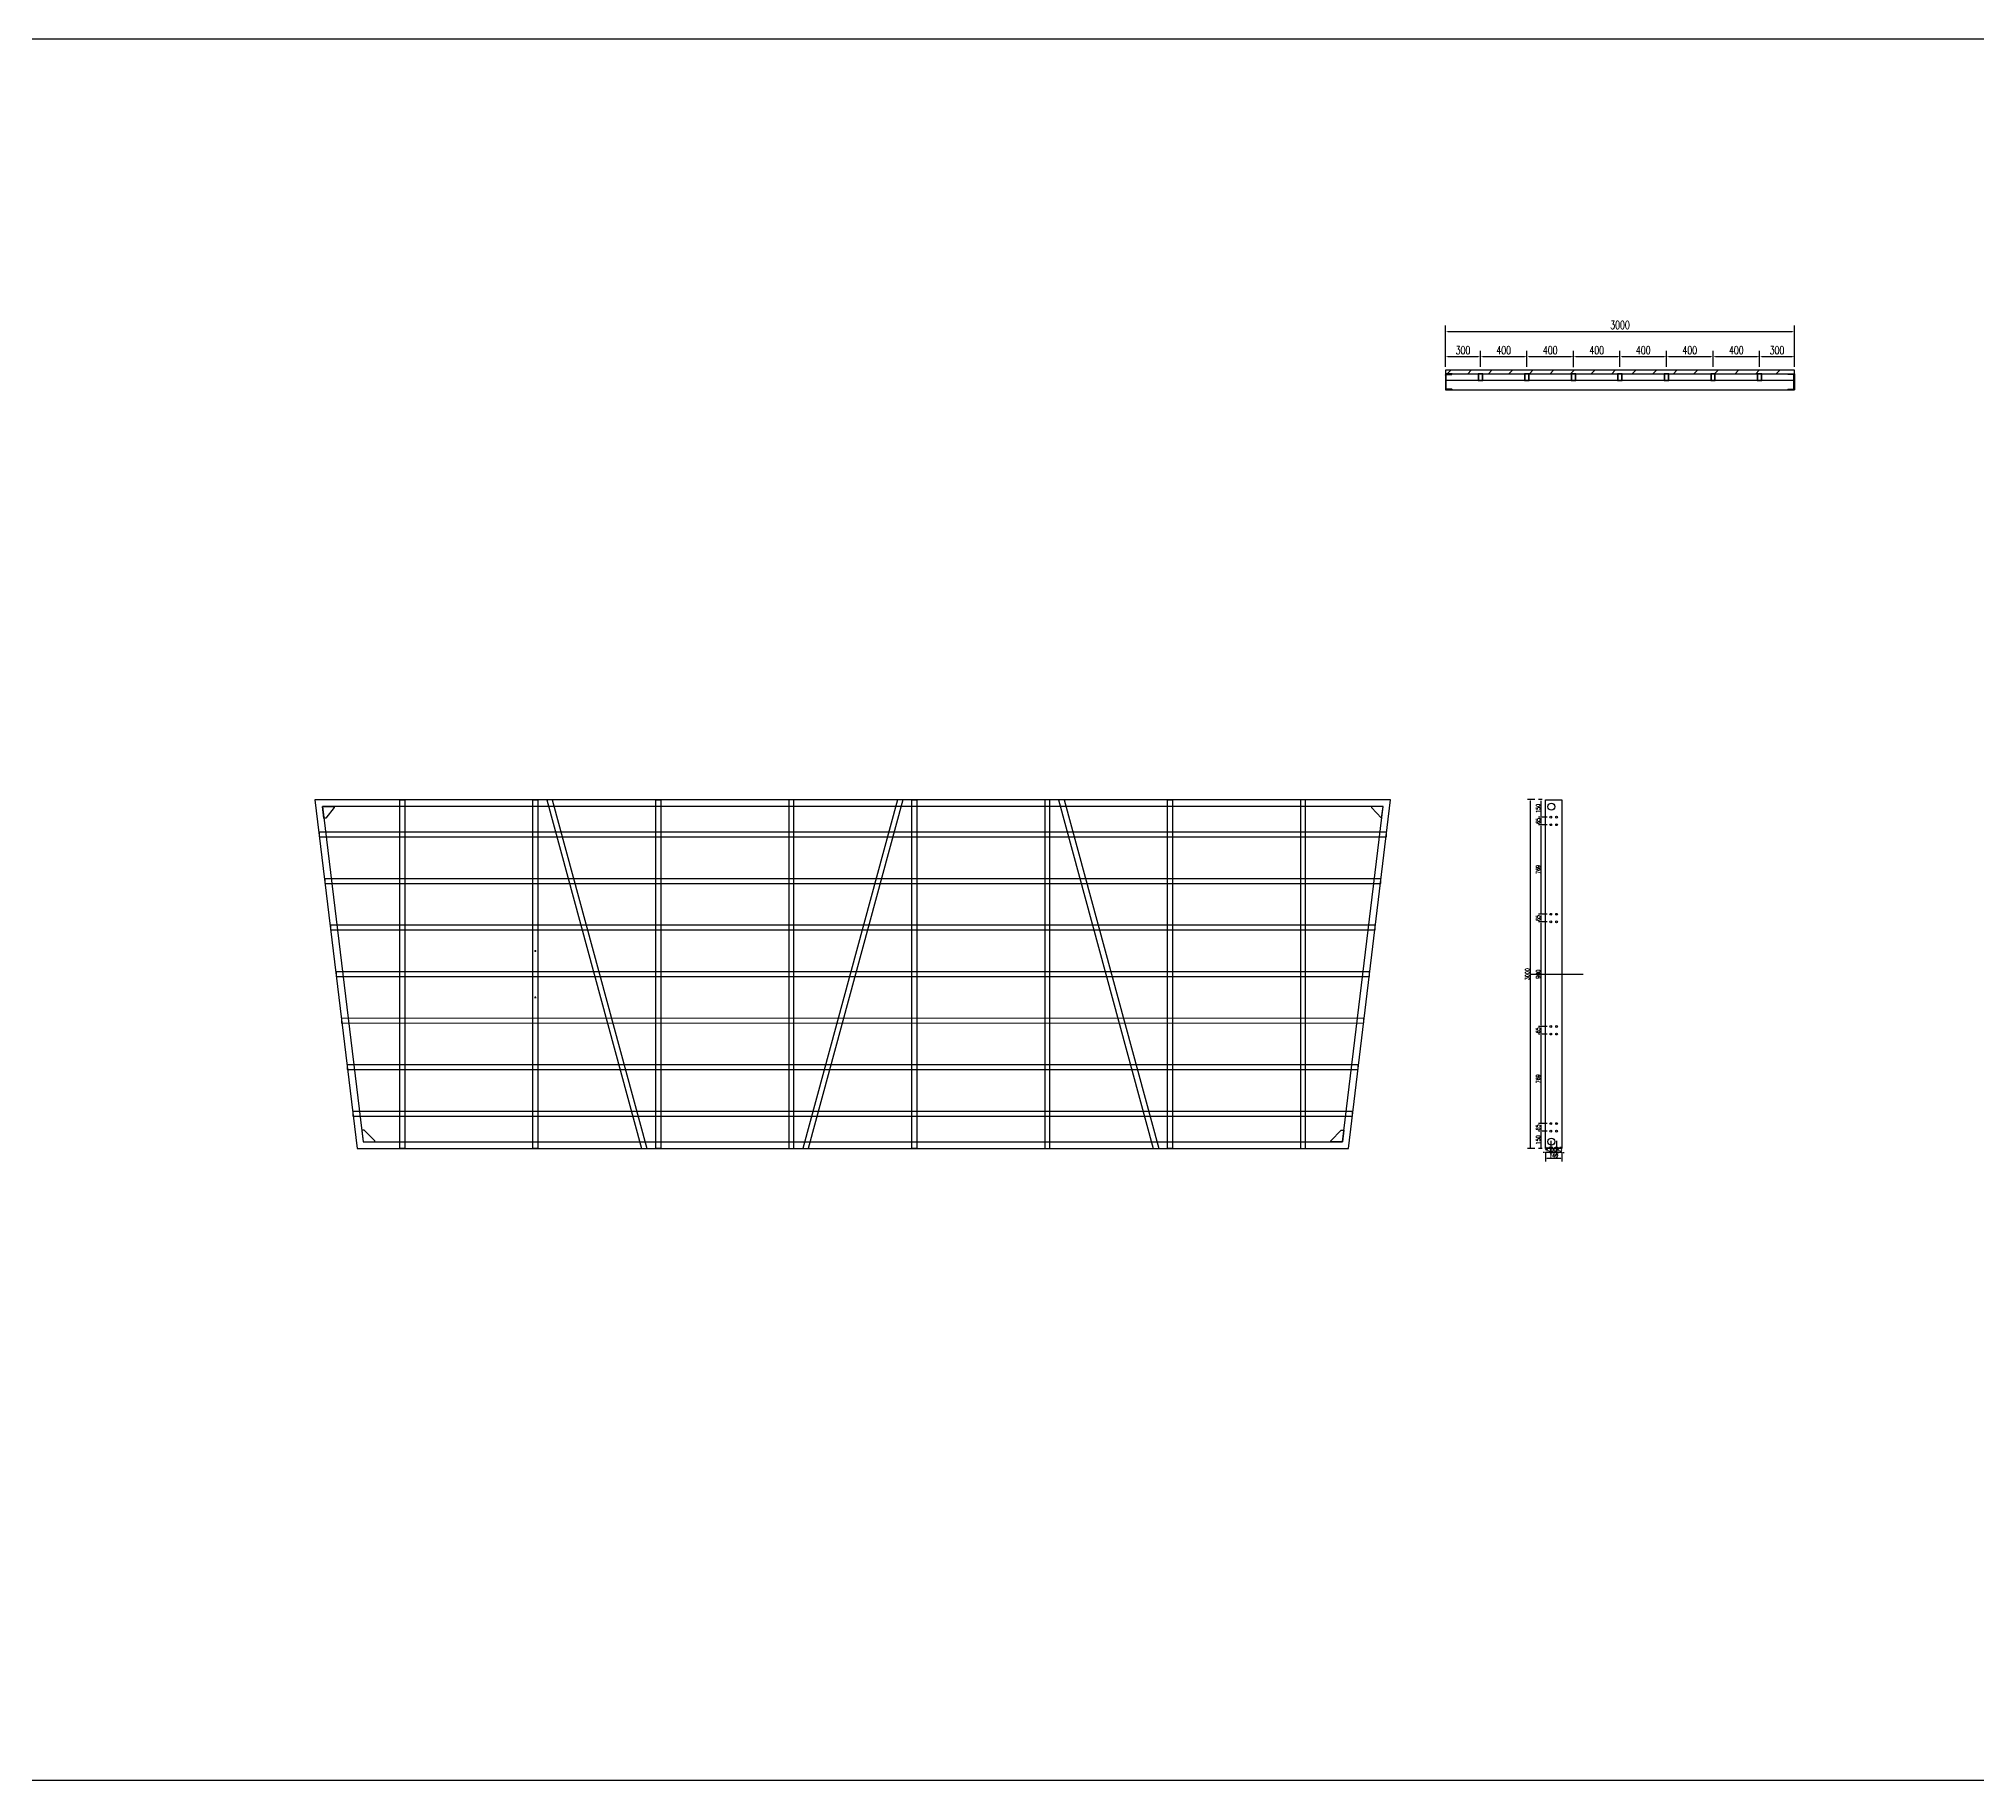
# Model space of a CAD drawing. Extents: x 10241 to 1500931, y -537358 to 142253.
# Drawn here: x 1063817 to 1080483, y 17593 to 32566 of the extents above; entities that cross this region are included whole.
import ezdxf

# ---------------------------------------------------------------- set-up
doc = ezdxf.new("R2010")
doc.units = 0
doc.header["$LTSCALE"] = 1000
doc.header["$MEASUREMENT"] = 0
for name, color, linetype in [('14#槽钢', 3, 'Continuous'), ('PUB_DIM', 3, 'Continuous'), ('W-STEEL_FRAME钢架', 3, 'Continuous'), ('W-STEEL_KEEL钢龙骨', 5, 'Continuous'), ('W-WOOD_FLOOR木地板', 30, 'Continuous'), ('钢架', 90, 'Continuous')]:
    doc.layers.add(name, color=color, linetype=linetype)
doc.styles.add('STANDARD_T3', font='simplex.shx', dxfattribs={"width": 0.7, "bigfont": 'gbcbig.shx'})
doc.dimstyles.new('W&&10', dxfattribs={"dimtxt": 35, "dimasz": 10, "dimexe": 25, "dimexo": 30, "dimgap": 10, "dimtad": 1, "dimdec": 0, "dimzin": 0, "dimdsep": 46, "dimtxsty": 'STANDARD_T3', "dimcen": 0.09, "dimclrd": 1, "dimclre": 1, "dimclrt": 7, "dimazin": 2, "dimtfac": 1, "dimtdec": 0, "dimtix": 1, "dimtmove": 2, "dimatfit": 3, "dimfxl": 100, "dimtolj": 1, "dimtzin": 0, "dimarcsym": 0})
doc.dimstyles.new('W&&20', dxfattribs={"dimtxt": 70, "dimasz": 20, "dimexe": 50, "dimexo": 60, "dimgap": 20, "dimtad": 1, "dimdec": 0, "dimzin": 0, "dimdsep": 46, "dimtxsty": 'STANDARD_T3', "dimcen": 0.09, "dimclrd": 1, "dimclre": 1, "dimclrt": 7, "dimazin": 2, "dimtfac": 1, "dimtdec": 0, "dimtix": 1, "dimtmove": 2, "dimatfit": 3, "dimfxl": 100, "dimtolj": 1, "dimtzin": 0, "dimarcsym": 0})

# ---------------------------------------------------------------- blocks, each defined once
blk = doc.blocks.new('*D153')
at = {"layer": 'Defpoints', "color": 0, "transparency": 16777216}
for p in [(1076735, 23174), (1076817, 23174), (1076772, 23024)]:
    blk.add_point(p, dxfattribs=at)
at = {"layer": 'W-STEEL_FRAME钢架', "color": 1, "lineweight": -2, "transparency": 16777216}
for p, q in [((1076787, 23174), (1076710, 23174)), ((1076742, 23024), (1076710, 23024)), ((1076735, 23034), (1076735, 23164))]:
    blk.add_line(p, q, dxfattribs=at)
at = {"layer": 'W-STEEL_FRAME钢架', "color": 1, "transparency": 16777216}
for points in [[(1076734, 23164), (1076737, 23164), (1076735, 23174)], [(1076734, 23034), (1076737, 23034), (1076735, 23024)]]:
    blk.add_solid(points, dxfattribs=at)
at = {"layer": 'W-STEEL_FRAME钢架', "color": 7, "transparency": 16777216, "insert": (1076708, 23099), "char_height": 35, "attachment_point": 5, "rotation": 90, "style": 'STANDARD_T3'}
blk.add_mtext('\\A1;150', dxfattribs=at)
blk = doc.blocks.new('*D154')
at = {"layer": 'Defpoints', "color": 0, "transparency": 16777216}
for p in [(1076735, 23239), (1076817, 23239), (1076817, 23174)]:
    blk.add_point(p, dxfattribs=at)
at = {"layer": 'W-STEEL_FRAME钢架', "color": 1, "lineweight": -2, "transparency": 16777216}
for p, q in [((1076787, 23239), (1076710, 23239)), ((1076787, 23174), (1076710, 23174)), ((1076735, 23184), (1076735, 23229))]:
    blk.add_line(p, q, dxfattribs=at)
at = {"layer": 'W-STEEL_FRAME钢架', "color": 1, "transparency": 16777216}
for points in [[(1076734, 23229), (1076737, 23229), (1076735, 23239)], [(1076734, 23184), (1076737, 23184), (1076735, 23174)]]:
    blk.add_solid(points, dxfattribs=at)
at = {"layer": 'W-STEEL_FRAME钢架', "color": 7, "transparency": 16777216, "insert": (1076708, 23206), "char_height": 35, "attachment_point": 5, "rotation": 90, "style": 'STANDARD_T3'}
blk.add_mtext('\\A1;65', dxfattribs=at)
blk = doc.blocks.new('*D155')
at = {"layer": 'Defpoints', "color": 0, "transparency": 16777216}
for p in [(1076735, 24008), (1076817, 24008), (1076817, 23239)]:
    blk.add_point(p, dxfattribs=at)
at = {"layer": 'W-STEEL_FRAME钢架', "color": 1, "lineweight": -2, "transparency": 16777216}
for p, q in [((1076787, 24008), (1076710, 24008)), ((1076735, 23249), (1076735, 23998)), ((1076787, 23239), (1076710, 23239))]:
    blk.add_line(p, q, dxfattribs=at)
at = {"layer": 'W-STEEL_FRAME钢架', "color": 1, "transparency": 16777216}
for points in [[(1076734, 23998), (1076737, 23998), (1076735, 24008)], [(1076734, 23249), (1076737, 23249), (1076735, 23239)]]:
    blk.add_solid(points, dxfattribs=at)
at = {"layer": 'W-STEEL_FRAME钢架', "color": 7, "transparency": 16777216, "insert": (1076708, 23624), "char_height": 35, "attachment_point": 5, "rotation": 90, "style": 'STANDARD_T3'}
blk.add_mtext('\\A1;769', dxfattribs=at)
blk = doc.blocks.new('*D156')
at = {"layer": 'Defpoints', "color": 0, "transparency": 16777216}
for p in [(1076735, 24074), (1076817, 24074), (1076817, 24008)]:
    blk.add_point(p, dxfattribs=at)
at = {"layer": 'W-STEEL_FRAME钢架', "color": 1, "lineweight": -2, "transparency": 16777216}
for p, q in [((1076787, 24074), (1076710, 24074)), ((1076787, 24008), (1076710, 24008)), ((1076735, 24018), (1076735, 24064))]:
    blk.add_line(p, q, dxfattribs=at)
at = {"layer": 'W-STEEL_FRAME钢架', "color": 1, "transparency": 16777216}
for points in [[(1076734, 24064), (1076737, 24064), (1076735, 24074)], [(1076734, 24018), (1076737, 24018), (1076735, 24008)]]:
    blk.add_solid(points, dxfattribs=at)
at = {"layer": 'W-STEEL_FRAME钢架', "color": 7, "transparency": 16777216, "insert": (1076708, 24041), "char_height": 35, "attachment_point": 5, "rotation": 90, "style": 'STANDARD_T3'}
blk.add_mtext('\\A1;65', dxfattribs=at)
blk = doc.blocks.new('*D157')
at = {"layer": 'Defpoints', "color": 0, "transparency": 16777216}
for p in [(1076735, 24974), (1076817, 24974), (1076817, 24074)]:
    blk.add_point(p, dxfattribs=at)
at = {"layer": 'W-STEEL_FRAME钢架', "color": 1, "lineweight": -2, "transparency": 16777216}
for p, q in [((1076787, 24974), (1076710, 24974)), ((1076735, 24084), (1076735, 24964)), ((1076787, 24074), (1076710, 24074))]:
    blk.add_line(p, q, dxfattribs=at)
at = {"layer": 'W-STEEL_FRAME钢架', "color": 1, "transparency": 16777216}
for points in [[(1076734, 24964), (1076737, 24964), (1076735, 24974)], [(1076734, 24084), (1076737, 24084), (1076735, 24074)]]:
    blk.add_solid(points, dxfattribs=at)
at = {"layer": 'W-STEEL_FRAME钢架', "color": 7, "transparency": 16777216, "insert": (1076708, 24524), "char_height": 35, "attachment_point": 5, "rotation": 90, "style": 'STANDARD_T3'}
blk.add_mtext('\\A1;900', dxfattribs=at)
blk = doc.blocks.new('*D158')
at = {"layer": 'Defpoints', "color": 0, "transparency": 16777216}
for p in [(1076735, 25874), (1076817, 25874), (1076817, 25808)]:
    blk.add_point(p, dxfattribs=at)
at = {"layer": 'W-STEEL_FRAME钢架', "color": 1, "lineweight": -2, "transparency": 16777216}
for p, q in [((1076787, 25874), (1076710, 25874)), ((1076735, 25818), (1076735, 25864)), ((1076787, 25808), (1076710, 25808))]:
    blk.add_line(p, q, dxfattribs=at)
at = {"layer": 'W-STEEL_FRAME钢架', "color": 1, "transparency": 16777216}
for points in [[(1076734, 25864), (1076737, 25864), (1076735, 25874)], [(1076734, 25818), (1076737, 25818), (1076735, 25808)]]:
    blk.add_solid(points, dxfattribs=at)
at = {"layer": 'W-STEEL_FRAME钢架', "color": 7, "transparency": 16777216, "insert": (1076708, 25841), "char_height": 35, "attachment_point": 5, "rotation": 90, "style": 'STANDARD_T3'}
blk.add_mtext('\\A1;65', dxfattribs=at)
blk = doc.blocks.new('*D159')
at = {"layer": 'Defpoints', "color": 0, "transparency": 16777216}
for p in [(1076735, 26024), (1076772, 26024), (1076817, 25874)]:
    blk.add_point(p, dxfattribs=at)
at = {"layer": 'W-STEEL_FRAME钢架', "color": 1, "lineweight": -2, "transparency": 16777216}
for p, q in [((1076742, 26024), (1076710, 26024)), ((1076735, 25884), (1076735, 26014)), ((1076787, 25874), (1076710, 25874))]:
    blk.add_line(p, q, dxfattribs=at)
at = {"layer": 'W-STEEL_FRAME钢架', "color": 1, "transparency": 16777216}
for points in [[(1076734, 26014), (1076737, 26014), (1076735, 26024)], [(1076734, 25884), (1076737, 25884), (1076735, 25874)]]:
    blk.add_solid(points, dxfattribs=at)
at = {"layer": 'W-STEEL_FRAME钢架', "color": 7, "transparency": 16777216, "insert": (1076708, 25949), "char_height": 35, "attachment_point": 5, "rotation": 90, "style": 'STANDARD_T3'}
blk.add_mtext('\\A1;150', dxfattribs=at)
blk = doc.blocks.new('*D160')
at = {"layer": 'Defpoints', "color": 0, "transparency": 16777216}
for p in [(1076772, 23024), (1076912, 23024), (1076772, 22938)]:
    blk.add_point(p, dxfattribs=at)
at = {"layer": 'W-STEEL_FRAME钢架', "color": 1, "lineweight": -2, "transparency": 16777216}
for p, q in [((1076772, 22994), (1076772, 22913)), ((1076902, 22938), (1076782, 22938)), ((1076912, 22994), (1076912, 22913))]:
    blk.add_line(p, q, dxfattribs=at)
at = {"layer": 'W-STEEL_FRAME钢架', "color": 1, "transparency": 16777216}
for points in [[(1076782, 22940), (1076782, 22936), (1076772, 22938)], [(1076902, 22940), (1076902, 22936), (1076912, 22938)]]:
    blk.add_solid(points, dxfattribs=at)
at = {"layer": 'W-STEEL_FRAME钢架', "color": 7, "transparency": 16777216, "insert": (1076842, 22966), "char_height": 35, "attachment_point": 5, "style": 'STANDARD_T3'}
blk.add_mtext('\\A1;140', dxfattribs=at)
blk = doc.blocks.new('*D161')
at = {"layer": 'Defpoints', "color": 0, "transparency": 16777216}
for p in [(1076867, 23174), (1076912, 23024), (1076867, 22991)]:
    blk.add_point(p, dxfattribs=at)
at = {"layer": 'W-STEEL_FRAME钢架', "color": 1, "lineweight": -2, "transparency": 16777216}
for p, q in [((1076867, 23091), (1076867, 22966)), ((1076857, 22991), (1076847, 22991)), ((1076912, 22991), (1076867, 22991)), ((1076912, 22994), (1076912, 22966)), ((1076922, 22991), (1076932, 22991))]:
    blk.add_line(p, q, dxfattribs=at)
at = {"layer": 'W-STEEL_FRAME钢架', "color": 1, "transparency": 16777216}
for points in [[(1076857, 22993), (1076857, 22989), (1076867, 22991)], [(1076922, 22993), (1076922, 22989), (1076912, 22991)]]:
    blk.add_solid(points, dxfattribs=at)
at = {"layer": 'W-STEEL_FRAME钢架', "color": 7, "transparency": 16777216, "insert": (1076889, 23018), "char_height": 35, "attachment_point": 5, "style": 'STANDARD_T3'}
blk.add_mtext('\\A1;45', dxfattribs=at)
blk = doc.blocks.new('*D162')
at = {"layer": 'Defpoints', "color": 0, "transparency": 16777216}
for p in [(1076817, 23174), (1076867, 23174), (1076817, 22991)]:
    blk.add_point(p, dxfattribs=at)
at = {"layer": 'W-STEEL_FRAME钢架', "color": 1, "lineweight": -2, "transparency": 16777216}
for p, q in [((1076817, 23091), (1076817, 22966)), ((1076867, 23091), (1076867, 22966)), ((1076807, 22991), (1076797, 22991)), ((1076867, 22991), (1076817, 22991)), ((1076877, 22991), (1076887, 22991))]:
    blk.add_line(p, q, dxfattribs=at)
at = {"layer": 'W-STEEL_FRAME钢架', "color": 1, "transparency": 16777216}
for points in [[(1076807, 22993), (1076807, 22989), (1076817, 22991)], [(1076877, 22993), (1076877, 22989), (1076867, 22991)]]:
    blk.add_solid(points, dxfattribs=at)
at = {"layer": 'W-STEEL_FRAME钢架', "color": 7, "transparency": 16777216, "insert": (1076842, 23018), "char_height": 35, "attachment_point": 5, "style": 'STANDARD_T3'}
blk.add_mtext('\\A1;50', dxfattribs=at)
blk = doc.blocks.new('*D151')
at = {"layer": 'Defpoints', "color": 0, "transparency": 16777216}
for p in [(1076817, 23174), (1076772, 23024), (1076772, 22991)]:
    blk.add_point(p, dxfattribs=at)
at = {"layer": 'W-STEEL_FRAME钢架', "color": 1, "lineweight": -2, "transparency": 16777216}
for p, q in [((1076817, 23091), (1076817, 22966)), ((1076762, 22991), (1076752, 22991)), ((1076772, 22994), (1076772, 22966)), ((1076817, 22991), (1076772, 22991)), ((1076827, 22991), (1076837, 22991))]:
    blk.add_line(p, q, dxfattribs=at)
at = {"layer": 'W-STEEL_FRAME钢架', "color": 1, "transparency": 16777216}
for points in [[(1076762, 22993), (1076762, 22989), (1076772, 22991)], [(1076827, 22993), (1076827, 22989), (1076817, 22991)]]:
    blk.add_solid(points, dxfattribs=at)
at = {"layer": 'W-STEEL_FRAME钢架', "color": 7, "transparency": 16777216, "insert": (1076794, 23018), "char_height": 35, "attachment_point": 5, "style": 'STANDARD_T3'}
blk.add_mtext('\\A1;45', dxfattribs=at)
blk = doc.blocks.new('*D152')
at = {"layer": 'Defpoints', "color": 0, "transparency": 16777216}
for p in [(1076643, 26024), (1076710, 26024), (1076710, 23024)]:
    blk.add_point(p, dxfattribs=at)
at = {"layer": 'W-STEEL_FRAME钢架', "color": 1, "lineweight": -2, "transparency": 16777216}
for p, q in [((1076680, 26024), (1076618, 26024)), ((1076643, 23034), (1076643, 26014)), ((1076680, 23024), (1076618, 23024))]:
    blk.add_line(p, q, dxfattribs=at)
at = {"layer": 'W-STEEL_FRAME钢架', "color": 1, "transparency": 16777216}
for points in [[(1076641, 26014), (1076644, 26014), (1076643, 26024)], [(1076641, 23034), (1076644, 23034), (1076643, 23024)]]:
    blk.add_solid(points, dxfattribs=at)
at = {"layer": 'W-STEEL_FRAME钢架', "color": 7, "transparency": 16777216, "insert": (1076615, 24524), "char_height": 35, "attachment_point": 5, "rotation": 90, "style": 'STANDARD_T3'}
blk.add_mtext('\\A1;3000', dxfattribs=at)
blk = doc.blocks.new('*D163')
at = {"layer": 'Defpoints', "color": 0, "transparency": 16777216}
for p in [(1076735, 25039), (1076817, 25039), (1076817, 24974)]:
    blk.add_point(p, dxfattribs=at)
at = {"layer": 'W-STEEL_FRAME钢架', "color": 1, "lineweight": -2, "transparency": 16777216}
for p, q in [((1076787, 25039), (1076710, 25039)), ((1076735, 24984), (1076735, 25029)), ((1076787, 24974), (1076710, 24974))]:
    blk.add_line(p, q, dxfattribs=at)
at = {"layer": 'W-STEEL_FRAME钢架', "color": 1, "transparency": 16777216}
for points in [[(1076734, 25029), (1076737, 25029), (1076735, 25039)], [(1076734, 24984), (1076737, 24984), (1076735, 24974)]]:
    blk.add_solid(points, dxfattribs=at)
at = {"layer": 'W-STEEL_FRAME钢架', "color": 7, "transparency": 16777216, "insert": (1076708, 25006), "char_height": 35, "attachment_point": 5, "rotation": 90, "style": 'STANDARD_T3'}
blk.add_mtext('\\A1;65', dxfattribs=at)
blk = doc.blocks.new('*D164')
at = {"layer": 'Defpoints', "color": 0, "transparency": 16777216}
for p in [(1076735, 25808), (1076772, 25808), (1076817, 25039)]:
    blk.add_point(p, dxfattribs=at)
at = {"layer": 'W-STEEL_FRAME钢架', "color": 1, "lineweight": -2, "transparency": 16777216}
for p, q in [((1076742, 25808), (1076710, 25808)), ((1076735, 25049), (1076735, 25798)), ((1076787, 25039), (1076710, 25039))]:
    blk.add_line(p, q, dxfattribs=at)
at = {"layer": 'W-STEEL_FRAME钢架', "color": 1, "transparency": 16777216}
for points in [[(1076734, 25798), (1076737, 25798), (1076735, 25808)], [(1076734, 25049), (1076737, 25049), (1076735, 25039)]]:
    blk.add_solid(points, dxfattribs=at)
at = {"layer": 'W-STEEL_FRAME钢架', "color": 7, "transparency": 16777216, "insert": (1076708, 25424), "char_height": 35, "attachment_point": 5, "rotation": 90, "style": 'STANDARD_T3'}
blk.add_mtext('\\A1;769', dxfattribs=at)
blk = doc.blocks.new('14a槽钢')
at = {"layer": '钢架'}
h = blk.add_hatch(dxfattribs=at)
h.set_pattern_fill('STEEL', color=4, scale=10)
h.set_pattern_definition([(50.389312, (-1352470.2, 1293523.579), (-9.2899201, 11.2253202), []), (50.389312, (-1352470.2, 1293531.516), (-9.2899201, 11.2253202), [])])
edge = h.paths.add_edge_path()
edge.add_ellipse((-1332250, 1115678), major_axis=(-3.26, 5.03), ratio=0.900468, start_angle=55.3931, end_angle=130.6069)
edge.add_line((-1332252, 1115673), (-1332208, 1115673))
edge.add_ellipse((-1332208, 1115667), major_axis=(0, 6), ratio=0.827586, start_angle=270, end_angle=360, ccw=False)
edge.add_line((-1332203, 1115667), (-1332203, 1115551))
edge.add_ellipse((-1332208, 1115551), major_axis=(0, 6), ratio=0.827586, start_angle=180, end_angle=270, ccw=False)
edge.add_line((-1332208, 1115545), (-1332251, 1115545))
edge.add_ellipse((-1332250, 1115540), major_axis=(3.82, 3.82), ratio=1, start_angle=49.2445, end_angle=141.5341)
edge.add_line((-1332256, 1115539), (-1332198, 1115539))
edge.add_line((-1332198, 1115539), (-1332198, 1115679))
edge.add_line((-1332198, 1115679), (-1332256, 1115679))
for p, q in [((-1332256, 1115679, 0), (-1332198, 1115679, 0)), ((-1332208, 1115673, 0), (-1332251, 1115673, 0)), ((-1332246, 1115679, 0), (-1332246, 1115679, 0)), ((-1332203, 1115551, 0), (-1332203, 1115667, 0)), ((-1332198, 1115679, 0), (-1332198, 1115539, 0)), ((-1332198, 1115539, 0), (-1332256, 1115539, 0)), ((-1332251, 1115545, 0), (-1332208, 1115545, 0)), ((-1332246, 1115539, 0), (-1332246, 1115539, 0))]:
    blk.add_line(p, q, dxfattribs=at)
for centre, start_param, end_param in [((-1332251, 1115679, 0), 1.570796, 3.141593), ((-1332208, 1115667, 0), 4.712389, 6.283185), ((-1332208, 1115667, 0), 4.712389, 6.283185), ((-1332251, 1115539, 0), 0, 1.570796), ((-1332208, 1115551, 0), 3.141593, 4.712389)]:
    blk.add_ellipse(centre, major_axis=(0, 6), ratio=0.827586, start_param=start_param, end_param=end_param, dxfattribs=at)
blk = doc.blocks.new('*D318')
at = {"color": 1, "lineweight": -2, "transparency": 16777216}
for p, q in [((1075912, 29776), (1075912, 30100)), ((1075932, 30050), (1078891, 30050)), ((1078911, 29776), (1078911, 30100))]:
    blk.add_line(p, q, dxfattribs=at)
at = {"color": 1, "transparency": 16777216}
for points in [[(1075932, 30054), (1075932, 30047), (1075912, 30050)], [(1078891, 30054), (1078891, 30047), (1078911, 30050)]]:
    blk.add_solid(points, dxfattribs=at)
at = {"layer": 'Defpoints', "color": 0, "transparency": 16777216}
for p in [(1078911, 30050), (1075912, 29716), (1078911, 29716)]:
    blk.add_point(p, dxfattribs=at)
at = {"color": 7, "transparency": 16777216, "insert": (1077412, 30105), "char_height": 70, "attachment_point": 5, "style": 'STANDARD_T3'}
blk.add_mtext('\\A1;3000', dxfattribs=at)
blk = doc.blocks.new('ganglonggu')
at = {"layer": 'W-STEEL_KEEL钢龙骨'}
for points in [[(-1338169, 1115605), (-1338129, 1115605), (-1338129, 1115665), (-1338169, 1115665)], [(-1338166, 1115608), (-1338132, 1115608), (-1338132, 1115662), (-1338166, 1115662)]]:
    blk.add_lwpolyline(points, close=True, dxfattribs=at)
blk = doc.blocks.new('*U316')
blk.add_blockref('ganglonggu', (1338149, -1115635))
blk = doc.blocks.new('*U317')
at = {"layer": 'W-STEEL_KEEL钢龙骨', "color": 0, "linetype": 'ByBlock', "lineweight": -2}
for p in [(0, 0), (400, 0), (800, 0), (1200, 0), (1600, 0), (2000, 0)]:
    blk.add_blockref('*U316', p, dxfattribs=at)
at = {"layer": 'W-STEEL_KEEL钢龙骨', "color": 0, "linetype": 'ByBlock', "lineweight": -2, "transparency": 16777216}
blk.add_blockref('*U316', (2400, 0), dxfattribs=at)
blk = doc.blocks.new('*D319')
at = {"layer": 'Defpoints', "color": 0, "transparency": 16777216}
for p in [(1075912, 29686), (1076212, 29833), (1076212, 29686)]:
    blk.add_point(p, dxfattribs=at)
at = {"layer": 'PUB_DIM', "color": 1, "lineweight": -2, "transparency": 16777216}
for p, q in [((1075912, 29746), (1075912, 29883)), ((1076212, 29746), (1076212, 29883)), ((1075932, 29833), (1076192, 29833))]:
    blk.add_line(p, q, dxfattribs=at)
at = {"layer": 'PUB_DIM', "color": 1, "transparency": 16777216}
for points in [[(1075932, 29836), (1075932, 29829), (1075912, 29833)], [(1076192, 29836), (1076192, 29829), (1076212, 29833)]]:
    blk.add_solid(points, dxfattribs=at)
at = {"layer": 'PUB_DIM', "color": 7, "transparency": 16777216, "insert": (1076062, 29888), "char_height": 70, "attachment_point": 5, "style": 'STANDARD_T3'}
blk.add_mtext('\\A1;300', dxfattribs=at)
blk = doc.blocks.new('*D320')
at = {"layer": 'Defpoints', "color": 0, "transparency": 16777216}
for p in [(1076212, 29686), (1076612, 29833), (1076612, 29686)]:
    blk.add_point(p, dxfattribs=at)
at = {"layer": 'PUB_DIM', "color": 1, "lineweight": -2, "transparency": 16777216}
for p, q in [((1076212, 29746), (1076212, 29883)), ((1076612, 29746), (1076612, 29883)), ((1076232, 29833), (1076592, 29833))]:
    blk.add_line(p, q, dxfattribs=at)
at = {"layer": 'PUB_DIM', "color": 1, "transparency": 16777216}
for points in [[(1076232, 29836), (1076232, 29829), (1076212, 29833)], [(1076592, 29836), (1076592, 29829), (1076612, 29833)]]:
    blk.add_solid(points, dxfattribs=at)
at = {"layer": 'PUB_DIM', "color": 7, "transparency": 16777216, "insert": (1076412, 29888), "char_height": 70, "attachment_point": 5, "style": 'STANDARD_T3'}
blk.add_mtext('\\A1;400', dxfattribs=at)
blk = doc.blocks.new('*D321')
at = {"layer": 'Defpoints', "color": 0, "transparency": 16777216}
for p in [(1076612, 29686), (1077012, 29833), (1077012, 29683)]:
    blk.add_point(p, dxfattribs=at)
at = {"layer": 'PUB_DIM', "color": 1, "lineweight": -2, "transparency": 16777216}
for p, q in [((1076612, 29746), (1076612, 29883)), ((1077012, 29743), (1077012, 29883)), ((1076632, 29833), (1076992, 29833))]:
    blk.add_line(p, q, dxfattribs=at)
at = {"layer": 'PUB_DIM', "color": 1, "transparency": 16777216}
for points in [[(1076632, 29836), (1076632, 29829), (1076612, 29833)], [(1076992, 29836), (1076992, 29829), (1077012, 29833)]]:
    blk.add_solid(points, dxfattribs=at)
at = {"layer": 'PUB_DIM', "color": 7, "transparency": 16777216, "insert": (1076812, 29888), "char_height": 70, "attachment_point": 5, "style": 'STANDARD_T3'}
blk.add_mtext('\\A1;400', dxfattribs=at)
blk = doc.blocks.new('*D322')
at = {"layer": 'Defpoints', "color": 0, "transparency": 16777216}
for p in [(1077012, 29683), (1077412, 29833), (1077412, 29686)]:
    blk.add_point(p, dxfattribs=at)
at = {"layer": 'PUB_DIM', "color": 1, "lineweight": -2, "transparency": 16777216}
for p, q in [((1077012, 29743), (1077012, 29883)), ((1077412, 29746), (1077412, 29883)), ((1077032, 29833), (1077392, 29833))]:
    blk.add_line(p, q, dxfattribs=at)
at = {"layer": 'PUB_DIM', "color": 1, "transparency": 16777216}
for points in [[(1077032, 29836), (1077032, 29829), (1077012, 29833)], [(1077392, 29836), (1077392, 29829), (1077412, 29833)]]:
    blk.add_solid(points, dxfattribs=at)
at = {"layer": 'PUB_DIM', "color": 7, "transparency": 16777216, "insert": (1077212, 29888), "char_height": 70, "attachment_point": 5, "style": 'STANDARD_T3'}
blk.add_mtext('\\A1;400', dxfattribs=at)
blk = doc.blocks.new('*D323')
at = {"layer": 'Defpoints', "color": 0, "transparency": 16777216}
for p in [(1077412, 29686), (1077812, 29833), (1077812, 29686)]:
    blk.add_point(p, dxfattribs=at)
at = {"layer": 'PUB_DIM', "color": 1, "lineweight": -2, "transparency": 16777216}
for p, q in [((1077412, 29746), (1077412, 29883)), ((1077812, 29746), (1077812, 29883)), ((1077432, 29833), (1077792, 29833))]:
    blk.add_line(p, q, dxfattribs=at)
at = {"layer": 'PUB_DIM', "color": 1, "transparency": 16777216}
for points in [[(1077432, 29836), (1077432, 29829), (1077412, 29833)], [(1077792, 29836), (1077792, 29829), (1077812, 29833)]]:
    blk.add_solid(points, dxfattribs=at)
at = {"layer": 'PUB_DIM', "color": 7, "transparency": 16777216, "insert": (1077612, 29888), "char_height": 70, "attachment_point": 5, "style": 'STANDARD_T3'}
blk.add_mtext('\\A1;400', dxfattribs=at)
blk = doc.blocks.new('*D324')
at = {"layer": 'Defpoints', "color": 0, "transparency": 16777216}
for p in [(1077812, 29686), (1078212, 29833), (1078212, 29686)]:
    blk.add_point(p, dxfattribs=at)
at = {"layer": 'PUB_DIM', "color": 1, "lineweight": -2, "transparency": 16777216}
for p, q in [((1077812, 29746), (1077812, 29883)), ((1078212, 29746), (1078212, 29883)), ((1077832, 29833), (1078192, 29833))]:
    blk.add_line(p, q, dxfattribs=at)
at = {"layer": 'PUB_DIM', "color": 1, "transparency": 16777216}
for points in [[(1077832, 29836), (1077832, 29829), (1077812, 29833)], [(1078192, 29836), (1078192, 29829), (1078212, 29833)]]:
    blk.add_solid(points, dxfattribs=at)
at = {"layer": 'PUB_DIM', "color": 7, "transparency": 16777216, "insert": (1078012, 29888), "char_height": 70, "attachment_point": 5, "style": 'STANDARD_T3'}
blk.add_mtext('\\A1;400', dxfattribs=at)
blk = doc.blocks.new('*D325')
at = {"layer": 'Defpoints', "color": 0, "transparency": 16777216}
for p in [(1078212, 29686), (1078612, 29833), (1078612, 29686)]:
    blk.add_point(p, dxfattribs=at)
at = {"layer": 'PUB_DIM', "color": 1, "lineweight": -2, "transparency": 16777216}
for p, q in [((1078212, 29746), (1078212, 29883)), ((1078612, 29746), (1078612, 29883)), ((1078232, 29833), (1078592, 29833))]:
    blk.add_line(p, q, dxfattribs=at)
at = {"layer": 'PUB_DIM', "color": 1, "transparency": 16777216}
for points in [[(1078232, 29836), (1078232, 29829), (1078212, 29833)], [(1078592, 29836), (1078592, 29829), (1078612, 29833)]]:
    blk.add_solid(points, dxfattribs=at)
at = {"layer": 'PUB_DIM', "color": 7, "transparency": 16777216, "insert": (1078412, 29888), "char_height": 70, "attachment_point": 5, "style": 'STANDARD_T3'}
blk.add_mtext('\\A1;400', dxfattribs=at)
blk = doc.blocks.new('*D326')
at = {"layer": 'Defpoints', "color": 0, "transparency": 16777216}
for p in [(1078612, 29686), (1078912, 29833), (1078912, 29686)]:
    blk.add_point(p, dxfattribs=at)
at = {"layer": 'PUB_DIM', "color": 1, "lineweight": -2, "transparency": 16777216}
for p, q in [((1078612, 29746), (1078612, 29883)), ((1078912, 29746), (1078912, 29883)), ((1078632, 29833), (1078892, 29833))]:
    blk.add_line(p, q, dxfattribs=at)
at = {"layer": 'PUB_DIM', "color": 1, "transparency": 16777216}
for points in [[(1078632, 29836), (1078632, 29829), (1078612, 29833)], [(1078892, 29836), (1078892, 29829), (1078912, 29833)]]:
    blk.add_solid(points, dxfattribs=at)
at = {"layer": 'PUB_DIM', "color": 7, "transparency": 16777216, "insert": (1078762, 29888), "char_height": 70, "attachment_point": 5, "style": 'STANDARD_T3'}
blk.add_mtext('\\A1;300', dxfattribs=at)

msp = doc.modelspace()

# ---------------------------------------------------------------- hatches: boundary and pattern name
at = {"layer": 'W-WOOD_FLOOR木地板'}
h = msp.add_hatch(dxfattribs=at)
h.set_pattern_fill('木板', color=256, scale=100)
h.set_pattern_definition([(0, (2622268.11, -1105144.35), (0, 125), []), (45, (2622268.11, -1105144.35), (-88.388348, 88.388348), [])])
h.paths.add_polyline_path([(1078911.6, 29716.5), (1075911.6, 29716.5), (1075911.6, 29686.5), (1078911.6, 29686.5)])

# ---------------------------------------------------------------- linework, layer by layer
at = {"layer": '14#槽钢'}
for points in [[(1037592.4, 32566), (1124639, 32566)], [(1037592.4, 17593.3), (1124639, 17593.3)]]:
    msp.add_lwpolyline(points, dxfattribs=at)
for points in [[(1075439.9, 26023.8), (1066190.8, 26023.8), (1066554.2, 23023.7), (1075076.6, 23023.7)], [(1075374.5, 25965.8), (1066256.3, 25965.8), (1066605.6, 23081.7), (1075025.2, 23081.7)]]:
    msp.add_lwpolyline(points, close=True, dxfattribs=at)
at = {"layer": 'PUB_DIM'}
for p, q in [((1068078.4, 24723.8), (1068092.4, 24723.8)), ((1068085.4, 24730.8), (1068085.4, 24716.8)), ((1068078.4, 24323.8), (1068092.4, 24323.8)), ((1068085.4, 24330.8), (1068085.4, 24316.8))]:
    msp.add_line(p, q, dxfattribs=at)
at = {"layer": 'W-STEEL_FRAME钢架'}
for p, q in [((1068185.2, 26023.8), (1068999.2, 23023.8)), ((1068231.6, 26023.8), (1069045.6, 23023.8)), ((1071199.2, 26023.8), (1070385.2, 23023.8)), ((1071245.6, 26023.8), (1070431.6, 23023.8)), ((1072585.2, 26023.8), (1073399.2, 23023.8)), ((1072631.6, 26023.8), (1073445.6, 23023.8)), ((1076642.6, 24523.7), (1077095.1, 24523.7))]:
    msp.add_line(p, q, dxfattribs=at)
for points in [[(1075911.6, 29546.5), (1078911.6, 29546.5), (1078911.6, 29626.5), (1075911.6, 29626.5)], [(1066922.4, 26023.8), (1066965.4, 26023.8), (1066965.4, 23023.8), (1066922.4, 23023.8)], [(1068065.4, 26023.8), (1068108.4, 26023.8), (1068108.4, 23023.8), (1068065.4, 23023.8)], [(1069122.4, 26023.8), (1069165.4, 26023.8), (1069165.4, 23023.8), (1069122.4, 23023.8)], [(1070308.4, 26023.8), (1070265.4, 26023.8), (1070265.4, 23023.8), (1070308.4, 23023.8)], [(1071322.4, 26023.8), (1071365.4, 26023.8), (1071365.4, 23023.8), (1071322.4, 23023.8)], [(1072508.4, 26023.8), (1072465.4, 26023.8), (1072465.4, 23023.8), (1072508.4, 23023.8)], [(1073522.4, 26023.8), (1073565.4, 26023.8), (1073565.4, 23023.8), (1073522.4, 23023.8)], [(1074708.4, 26023.8), (1074665.4, 26023.8), (1074665.4, 23023.8), (1074708.4, 23023.8)], [(1076771.9, 23023.7), (1076771.9, 26023.7), (1076911.9, 26023.7), (1076911.9, 23023.7)]]:
    msp.add_lwpolyline(points, close=True, dxfattribs=at)
at = {"layer": 'W-STEEL_FRAME钢架', "color": 1}
for points in [[(1066284, 25865.8), (1066268.4, 25865.8), (1066256.3, 25965.8), (1066356.3, 25965.8), (1066356.3, 25955.8)], [(1075360.3, 25865.8), (1075362.4, 25865.8), (1075374.5, 25965.8), (1075275.2, 25965.8), (1075275.2, 25955.8)], [(1066615.6, 23181.7), (1066593.5, 23181.7), (1066605.6, 23081.7), (1066705.6, 23081.7), (1066705.6, 23091.7)], [(1075015.2, 23181.7), (1075037.3, 23181.8), (1075025.2, 23081.7), (1074925.2, 23081.7), (1074925.2, 23091.7)]]:
    msp.add_lwpolyline(points, close=True, dxfattribs=at)
at = {"layer": 'W-STEEL_FRAME钢架'}
for centre in [(1076821.9, 25963.7), (1076821.9, 23083.7)]:
    msp.add_circle(centre, 30, dxfattribs=at)
at = {"layer": 'W-STEEL_FRAME钢架', "color": 1}
for centre in [(1076816.8, 25873.7), (1076866.9, 25873.7), (1076816.8, 25808.4), (1076866.9, 25808.4), (1076816.8, 25039), (1076866.9, 25039), (1076816.8, 24973.7), (1076866.9, 24973.7), (1076816.8, 24073.7), (1076816.8, 24008.4), (1076866.9, 24073.7), (1076866.9, 24008.4), (1076816.8, 23239), (1076816.8, 23173.7), (1076866.9, 23239), (1076866.9, 23173.7)]:
    msp.add_circle(centre, 7.5, dxfattribs=at)
at = {"layer": 'W-STEEL_KEEL钢龙骨'}
for points in [[(1066227.2, 25703.5), (1075403.6, 25703.5), (1075403.6, 25743.5), (1066227.2, 25743.5)], [(1066275.8, 25302.1), (1075355.1, 25303), (1075355.1, 25343), (1066275.8, 25342.1)], [(1066324.1, 24903.7), (1075306.7, 24904), (1075306.7, 24944), (1066324.1, 24943.7)], [(1066372.5, 24503.8), (1075258.3, 24503.7), (1075258.3, 24543.7), (1066372.5, 24543.8)], [(1066421, 24103.6), (1075209.9, 24104), (1075209.9, 24144), (1066421, 24143.6)], [(1066469.4, 23703.4), (1075161.4, 23703.7), (1075161.4, 23743.7), (1066469.4, 23743.4)], [(1066517.8, 23303.7), (1075112.9, 23303.8), (1075112.9, 23343.8), (1066517.8, 23343.7)]]:
    msp.add_lwpolyline(points, close=True, dxfattribs=at)
at = {"layer": 'W-WOOD_FLOOR木地板'}
msp.add_lwpolyline([(1075911.6, 29686.5), (1078911.6, 29686.5), (1078911.6, 29716.5), (1075911.6, 29716.5)], close=True, dxfattribs=at)

# ---------------------------------------------------------------- block references
at = {"layer": 'W-STEEL_FRAME钢架', "xscale": -1}
msp.add_blockref('14a槽钢', (-256286.2, -1085992.4, 0), dxfattribs=at)
at = {"layer": 'W-STEEL_FRAME钢架'}
msp.add_blockref('14a槽钢', (2411109.4, -1085992.4, 0), dxfattribs=at)
at = {"layer": 'W-STEEL_KEEL钢龙骨'}
msp.add_blockref('*U317', (1076211.6, 29656.5), dxfattribs=at)

# ---------------------------------------------------------------- dimensions: what is measured, and where the dimension line sits
dim = msp.add_linear_dim(base=(1078911.4, 30050.2), p1=(1075911.6, 29716.5), p2=(1078911.4, 29716.5), dimstyle='W&&20')
dim.commit()
dim.dimension.update_dxf_attribs({"geometry": '*D318', "text_midpoint": (1077411.5, 30105.2)})
at = {"layer": 'PUB_DIM'}
for base, p1, p2, picture, middle in [((1076211.6, 29832.8), (1075911.6, 29686.5), (1076211.6, 29686.5), '*D319', (1076061.6, 29887.8)), ((1076611.6, 29832.8), (1076211.6, 29686.5), (1076611.6, 29686.5), '*D320', (1076411.6, 29887.8)), ((1077011.6, 29832.8), (1076611.6, 29686.5), (1077011.6, 29683.5), '*D321', (1076811.6, 29887.8)), ((1077411.6, 29832.8), (1077011.6, 29683.5), (1077411.6, 29686.5), '*D322', (1077211.6, 29887.8)), ((1077811.6, 29832.8), (1077411.6, 29686.5), (1077811.6, 29686.5), '*D323', (1077611.6, 29887.8)), ((1078211.6, 29832.8), (1077811.6, 29686.5), (1078211.6, 29686.5), '*D324', (1078011.6, 29887.8)), ((1078611.6, 29832.8), (1078211.6, 29686.5), (1078611.6, 29686.5), '*D325', (1078411.6, 29887.8)), ((1078911.6, 29832.8), (1078611.6, 29686.5), (1078911.6, 29686.5), '*D326', (1078761.6, 29887.8))]:
    dim = msp.add_linear_dim(base=base, p1=p1, p2=p2, dimstyle='W&&20', dxfattribs=at)
    dim.commit()
    dim.dimension.update_dxf_attribs({"geometry": picture, "text_midpoint": middle})
at = {"layer": 'W-STEEL_FRAME钢架'}
for base, p1, p2, angle, picture, middle in [((1076642.6, 26023.7), (1076710.5, 23023.7), (1076710.5, 26023.7), 90, '*D152', (1076615.1, 24523.7)), ((1076735.5, 26023.7), (1076816.8, 25873.7), (1076771.9, 26023.7), 90, '*D159', (1076708, 25948.7)), ((1076735.5, 25873.7), (1076816.8, 25808.4), (1076816.8, 25873.7), 90, '*D158', (1076708, 25841)), ((1076735.5, 25808.4), (1076816.8, 25039), (1076771.9, 25808.4), 90, '*D164', (1076708, 25423.7)), ((1076735.5, 25039), (1076816.8, 24973.7), (1076816.8, 25039), 90, '*D163', (1076708, 25006.4)), ((1076735.5, 24973.7), (1076816.8, 24073.7), (1076816.8, 24973.7), 90, '*D157', (1076708, 24523.7)), ((1076735.5, 24073.7), (1076816.8, 24008.4), (1076816.8, 24073.7), 90, '*D156', (1076708, 24041)), ((1076735.5, 24008.4), (1076816.8, 23239), (1076816.8, 24008.4), 90, '*D155', (1076708, 23623.7)), ((1076735.5, 23239), (1076816.8, 23173.7), (1076816.8, 23239), 90, '*D154', (1076708, 23206.4)), ((1076735.5, 23173.7), (1076771.9, 23023.7), (1076816.8, 23173.7), 90, '*D153', (1076708, 23098.7)), ((1076771.9, 22938.1), (1076911.9, 23023.7), (1076771.9, 23023.7), 180, '*D160', (1076841.9, 22965.6))]:
    dim = msp.add_linear_dim(base=base, p1=p1, p2=p2, angle=angle, dimstyle='W&&10', dxfattribs=at)
    dim.commit()
    dim.dimension.update_dxf_attribs({"geometry": picture, "text_midpoint": middle})
for base, p1, p2, picture, middle in [((1076771.9, 22991), (1076816.8, 23173.7), (1076771.9, 23023.7), '*D151', (1076794.3, 23018.5)), ((1076816.8, 22991), (1076866.9, 23173.7), (1076816.8, 23173.7), '*D162', (1076841.9, 23018.5)), ((1076866.9, 22991), (1076911.9, 23023.7), (1076866.9, 23173.7), '*D161', (1076889.4, 23018.5))]:
    dim = msp.add_linear_dim(base=base, p1=p1, p2=p2, angle=180, dimstyle='W&&10', override={"dimfxlon": 1}, dxfattribs=at)
    dim.commit()
    dim.dimension.update_dxf_attribs({"geometry": picture, "text_midpoint": middle})

doc.saveas('drawing.dxf')
